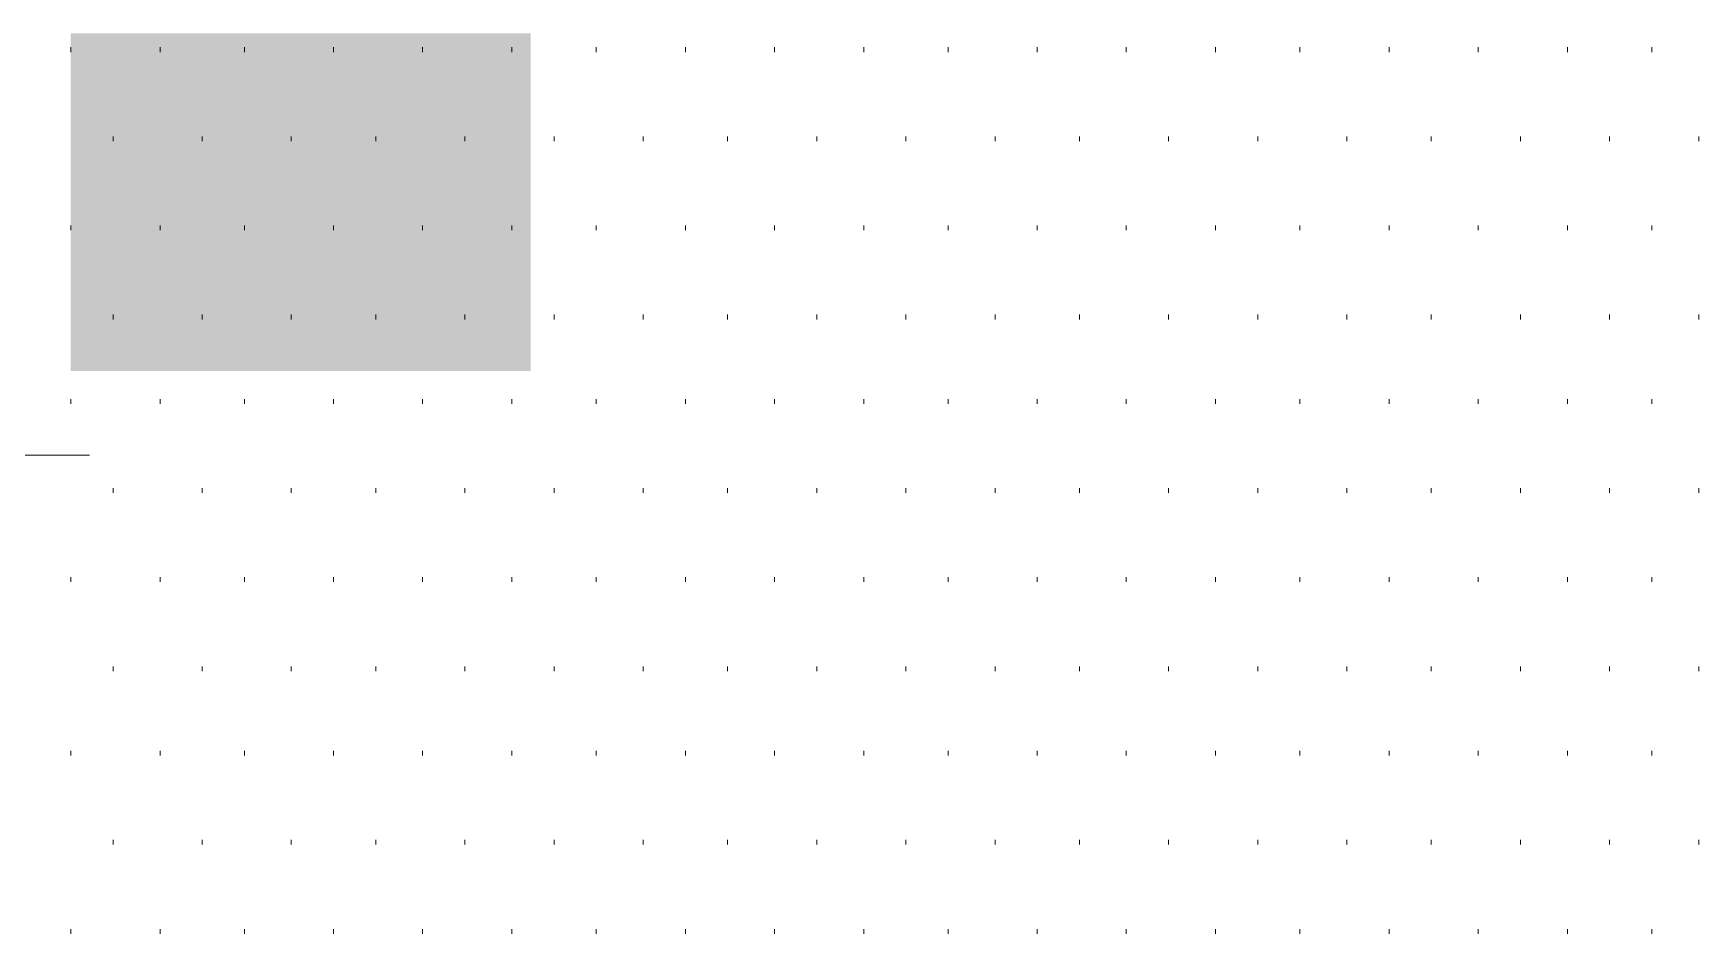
# Model space of a CAD drawing. Header units: millimetres. Extents: x -383313 to -161684, y -117025 to 99224.
# Drawn here: x -325019 to -323516, y -22740 to -21927 of the extents above; entities that cross this region are included whole.
import ezdxf

# ---------------------------------------------------------------- set-up
doc = ezdxf.new("R2010")
doc.units = ezdxf.units.MM
doc.header["$MEASUREMENT"] = 0
doc.layers.add('PDF_Geometry', color=7, linetype='Continuous')
doc.layers.add('PDF_Solid Fills', color=7, linetype='Continuous')

# ---------------------------------------------------------------- blocks, each defined once
blk = doc.blocks.new('A$Cf5759c35')
at = {"layer": 'PDF_Solid Fills'}
for points in [[(33637.9, -3687.2), (33612.5, -3687.2), (33498.2, -3848.1), (33498.2, -3877.7), (33608.3, -3877.7), (33608.3, -3937), (33637.9, -3937), (33637.9, -3877.7), (33671.8, -3877.7), (33671.8, -3848.1), (33637.9, -3848.1), (33527.8, -3848.1), (33608.3, -3738)], [(33637.9, -3687.2), (33608.3, -3738), (33608.3, -3848.1), (33527.8, -3848.1), (33637.9, -3848.1)], [(33786.1, -3687.2), (33786.1, -3687.2), (33760.7, -3687.2), (33756.4, -3691.5), (33752.2, -3691.5), (33743.7, -3695.7), (33739.5, -3699.9), (33739.5, -3699.9), (33735.3, -3704.2), (33731, -3712.6), (33786.1, -3712.6), (33786.1, -3712.6), (33794.5, -3712.6), (33798.8, -3712.6), (33807.2, -3716.9), (33811.5, -3721.1), (33815.7, -3725.3), (33819.9, -3733.8), (33819.9, -3733.8), (33824.2, -3738), (33824.2, -3742.3), (33828.4, -3746.5), (33828.4, -3750.7), (33828.4, -3755), (33832.6, -3763.4), (33832.6, -3771.9), (33832.6, -3776.1), (33832.6, -3784.6), (33832.6, -3793.1), (33832.6, -3805.8), (33832.6, -3814.2), (33832.6, -3814.2), (33832.6, -3826.9), (33832.6, -3835.4), (33832.6, -3843.9), (33832.6, -3852.3), (33832.6, -3856.6), (33832.6, -3865), (33828.4, -3873.5), (33828.4, -3877.7), (33828.4, -3882), (33824.2, -3886.2), (33824.2, -3890.4), (33819.9, -3894.7), (33819.9, -3898.9), (33815.7, -3903.1), (33807.2, -3907.4), (33803, -3911.6), (33798.8, -3915.8), (33790.3, -3915.8), (33786.1, -3915.8), (33731, -3920.1), (33735.3, -3924.3), (33739.5, -3928.5), (33743.7, -3932.8), (33752.2, -3932.8), (33756.4, -3937), (33764.9, -3937), (33769.1, -3941.2), (33777.6, -3941.2), (33786.1, -3941.2), (33786.1, -3941.2), (33794.5, -3941.2), (33798.8, -3941.2), (33807.2, -3937), (33811.5, -3937), (33819.9, -3932.8), (33824.2, -3928.5), (33828.4, -3928.5), (33832.6, -3924.3), (33836.9, -3920.1), (33841.1, -3915.8), (33845.3, -3911.6), (33849.6, -3903.1), (33849.6, -3898.9), (33853.8, -3890.4), (33858, -3886.2), (33858, -3882), (33858, -3877.7), (33862.3, -3873.5), (33862.3, -3865), (33862.3, -3860.8), (33862.3, -3852.3), (33866.5, -3843.9), (33866.5, -3839.6), (33866.5, -3831.2), (33866.5, -3822.7), (33866.5, -3814.2), (33866.5, -3810), (33866.5, -3801.5), (33866.5, -3793.1), (33866.5, -3784.6), (33866.5, -3780.4), (33862.3, -3771.9), (33862.3, -3767.7), (33862.3, -3759.2), (33862.3, -3755), (33858, -3746.5), (33858, -3742.3), (33853.8, -3733.8), (33849.6, -3729.6), (33849.6, -3721.1), (33845.3, -3716.9), (33845.3, -3716.9), (33841.1, -3712.6), (33836.9, -3708.4), (33832.6, -3699.9), (33824.2, -3695.7), (33819.9, -3695.7), (33819.9, -3691.5), (33811.5, -3691.5), (33807.2, -3687.2), (33798.8, -3687.2), (33790.3, -3687.2)], [(33731, -3712.6), (33726.8, -3716.9), (33722.6, -3721.1), (33718.3, -3729.6), (33714.1, -3733.8), (33714.1, -3742.3), (33709.9, -3742.3), (33709.9, -3750.7), (33709.9, -3755), (33705.6, -3763.4), (33705.6, -3767.7), (33705.6, -3776.1), (33705.6, -3780.4), (33705.6, -3788.8), (33705.6, -3797.3), (33701.4, -3805.8), (33701.4, -3814.2), (33701.4, -3818.5), (33701.4, -3826.9), (33705.6, -3835.4), (33705.6, -3843.9), (33705.6, -3852.3), (33705.6, -3860.8), (33705.6, -3865), (33709.9, -3873.5), (33709.9, -3877.7), (33714.1, -3886.2), (33714.1, -3890.4), (33718.3, -3894.7), (33718.3, -3903.1), (33722.6, -3907.4), (33726.8, -3911.6), (33726.8, -3915.8), (33731, -3920.1), (33786.1, -3915.8), (33781.8, -3915.8), (33777.6, -3915.8), (33769.1, -3911.6), (33764.9, -3911.6), (33760.7, -3907.4), (33752.2, -3903.1), (33748, -3894.7), (33748, -3894.7), (33748, -3890.4), (33743.7, -3886.2), (33743.7, -3882), (33739.5, -3877.7), (33739.5, -3869.3), (33739.5, -3865), (33735.3, -3856.6), (33735.3, -3848.1), (33735.3, -3839.6), (33735.3, -3831.2), (33735.3, -3822.7), (33735.3, -3814.2), (33735.3, -3805.8), (33735.3, -3797.3), (33735.3, -3788.8), (33735.3, -3780.4), (33735.3, -3771.9), (33739.5, -3767.7), (33739.5, -3759.2), (33739.5, -3755), (33743.7, -3746.5), (33743.7, -3742.3), (33748, -3738), (33748, -3733.8), (33752.2, -3729.6), (33756.4, -3725.3), (33760.7, -3721.1), (33764.9, -3716.9), (33769.1, -3712.6), (33777.6, -3712.6), (33786.1, -3712.6)]]:
    blk.add_hatch(color=8, dxfattribs=at).paths.add_polyline_path(points)
at = {"layer": 'PDF_Geometry', "color": 8, "lineweight": 9}
for points in [[(33477, -3678.8), (33477, -3674.5)], [(33557.5, -3678.8), (33557.5, -3674.5)], [(33633.7, -3678.8), (33633.7, -3674.5)], [(33714.1, -3678.8), (33714.1, -3674.5)], [(33794.5, -3678.8), (33794.5, -3674.5)], [(33875, -3678.8), (33875, -3674.5)], [(33951.2, -3678.8), (33951.2, -3674.5)], [(34031.6, -3678.8), (34031.6, -3674.5)], [(34112, -3678.8), (34112, -3674.5)], [(34192.5, -3678.8), (34192.5, -3674.5)], [(34268.7, -3678.8), (34268.7, -3674.5)], [(34349.1, -3678.8), (34349.1, -3674.5)], [(34429.5, -3678.8), (34429.5, -3674.5)], [(34510, -3678.8), (34510, -3674.5)], [(34586.2, -3678.8), (34586.2, -3674.5)], [(34666.6, -3678.8), (34666.6, -3674.5)], [(34747, -3678.8), (34747, -3674.5)], [(34827.5, -3678.8), (34827.5, -3674.5)], [(34903.7, -3678.8), (34903.7, -3674.5)], [(33515.1, -3759.2), (33515.1, -3755)], [(33595.6, -3759.2), (33595.6, -3755)], [(33676, -3759.2), (33676, -3755)], [(33752.2, -3759.2), (33752.2, -3755)], [(33832.6, -3759.2), (33832.6, -3755)], [(33913.1, -3759.2), (33913.1, -3755)], [(33993.5, -3759.2), (33993.5, -3755)], [(34069.7, -3759.2), (34069.7, -3755)], [(34150.1, -3759.2), (34150.1, -3755)], [(34230.6, -3759.2), (34230.6, -3755)], [(34311, -3759.2), (34311, -3755)], [(34387.2, -3759.2), (34387.2, -3755)], [(34467.6, -3759.2), (34467.6, -3755)], [(34548.1, -3759.2), (34548.1, -3755)], [(34628.5, -3759.2), (34628.5, -3755)], [(34704.7, -3759.2), (34704.7, -3755)], [(34785.1, -3759.2), (34785.1, -3755)], [(34865.6, -3759.2), (34865.6, -3755)], [(34946, -3759.2), (34946, -3755)], [(33477, -3839.6), (33477, -3835.4)], [(33557.5, -3839.6), (33557.5, -3835.4)], [(33633.7, -3839.6), (33633.7, -3835.4)], [(33714.1, -3839.6), (33714.1, -3835.4)], [(33794.5, -3839.6), (33794.5, -3835.4)], [(33875, -3839.6), (33875, -3835.4)], [(33951.2, -3839.6), (33951.2, -3835.4)], [(34031.6, -3839.6), (34031.6, -3835.4)], [(34112, -3839.6), (34112, -3835.4)], [(34192.5, -3839.6), (34192.5, -3835.4)], [(34268.7, -3839.6), (34268.7, -3835.4)], [(34349.1, -3839.6), (34349.1, -3835.4)], [(34429.5, -3839.6), (34429.5, -3835.4)], [(34510, -3839.6), (34510, -3835.4)], [(34586.2, -3839.6), (34586.2, -3835.4)], [(34666.6, -3839.6), (34666.6, -3835.4)], [(34747, -3839.6), (34747, -3835.4)], [(34827.5, -3839.6), (34827.5, -3835.4)], [(34903.7, -3839.6), (34903.7, -3835.4)], [(33515.1, -3920.1), (33515.1, -3915.8)], [(33595.6, -3920.1), (33595.6, -3915.8)], [(33676, -3920.1), (33676, -3915.8)], [(33752.2, -3920.1), (33752.2, -3915.8)], [(33832.6, -3920.1), (33832.6, -3915.8)], [(33913.1, -3920.1), (33913.1, -3915.8)], [(33993.5, -3920.1), (33993.5, -3915.8)], [(34069.7, -3920.1), (34069.7, -3915.8)], [(34150.1, -3920.1), (34150.1, -3915.8)], [(34230.6, -3920.1), (34230.6, -3915.8)], [(34311, -3920.1), (34311, -3915.8)], [(34387.2, -3920.1), (34387.2, -3915.8)], [(34467.6, -3920.1), (34467.6, -3915.8)], [(34548.1, -3920.1), (34548.1, -3915.8)], [(34628.5, -3920.1), (34628.5, -3915.8)], [(34704.7, -3920.1), (34704.7, -3915.8)], [(34785.1, -3920.1), (34785.1, -3915.8)], [(34865.6, -3920.1), (34865.6, -3915.8)], [(34946, -3920.1), (34946, -3915.8)], [(33477, -3996.3), (33477, -3992)], [(33557.5, -3996.3), (33557.5, -3992)], [(33633.7, -3996.3), (33633.7, -3992)], [(33714.1, -3996.3), (33714.1, -3992)], [(33794.5, -3996.3), (33794.5, -3992)], [(33875, -3996.3), (33875, -3992)], [(33951.2, -3996.3), (33951.2, -3992)], [(34031.6, -3996.3), (34031.6, -3992)], [(34112, -3996.3), (34112, -3992)], [(34192.5, -3996.3), (34192.5, -3992)], [(34268.7, -3996.3), (34268.7, -3992)], [(34349.1, -3996.3), (34349.1, -3992)], [(34429.5, -3996.3), (34429.5, -3992)], [(34510, -3996.3), (34510, -3992)], [(34586.2, -3996.3), (34586.2, -3992)], [(34666.6, -3996.3), (34666.6, -3992)], [(34747, -3996.3), (34747, -3992)], [(34827.5, -3996.3), (34827.5, -3992)], [(34903.7, -3996.3), (34903.7, -3992)], [(33515.1, -4076.7), (33515.1, -4072.5)], [(33595.6, -4076.7), (33595.6, -4072.5)], [(33676, -4076.7), (33676, -4072.5)], [(33752.2, -4076.7), (33752.2, -4072.5)], [(33832.6, -4076.7), (33832.6, -4072.5)], [(33913.1, -4076.7), (33913.1, -4072.5)], [(33993.5, -4076.7), (33993.5, -4072.5)], [(34069.7, -4076.7), (34069.7, -4072.5)], [(34150.1, -4076.7), (34150.1, -4072.5)], [(34230.6, -4076.7), (34230.6, -4072.5)], [(34311, -4076.7), (34311, -4072.5)], [(34387.2, -4076.7), (34387.2, -4072.5)], [(34467.6, -4076.7), (34467.6, -4072.5)], [(34548.1, -4076.7), (34548.1, -4072.5)], [(34628.5, -4076.7), (34628.5, -4072.5)], [(34704.7, -4076.7), (34704.7, -4072.5)], [(34785.1, -4076.7), (34785.1, -4072.5)], [(34865.6, -4076.7), (34865.6, -4072.5)], [(34946, -4076.7), (34946, -4072.5)], [(33477, -4157.1), (33477, -4152.9)], [(33557.5, -4157.1), (33557.5, -4152.9)], [(33633.7, -4157.1), (33633.7, -4152.9)], [(33714.1, -4157.1), (33714.1, -4152.9)], [(33794.5, -4157.1), (33794.5, -4152.9)], [(33875, -4157.1), (33875, -4152.9)], [(33951.2, -4157.1), (33951.2, -4152.9)], [(34031.6, -4157.1), (34031.6, -4152.9)], [(34112, -4157.1), (34112, -4152.9)], [(34192.5, -4157.1), (34192.5, -4152.9)], [(34268.7, -4157.1), (34268.7, -4152.9)], [(34349.1, -4157.1), (34349.1, -4152.9)], [(34429.5, -4157.1), (34429.5, -4152.9)], [(34510, -4157.1), (34510, -4152.9)], [(34586.2, -4157.1), (34586.2, -4152.9)], [(34666.6, -4157.1), (34666.6, -4152.9)], [(34747, -4157.1), (34747, -4152.9)], [(34827.5, -4157.1), (34827.5, -4152.9)], [(34903.7, -4157.1), (34903.7, -4152.9)], [(33515.1, -4237.6), (33515.1, -4233.3)], [(33595.6, -4237.6), (33595.6, -4233.3)], [(33676, -4237.6), (33676, -4233.3)], [(33752.2, -4237.6), (33752.2, -4233.3)], [(33832.6, -4237.6), (33832.6, -4233.3)], [(33913.1, -4237.6), (33913.1, -4233.3)], [(33993.5, -4237.6), (33993.5, -4233.3)], [(34069.7, -4237.6), (34069.7, -4233.3)], [(34150.1, -4237.6), (34150.1, -4233.3)], [(34230.6, -4237.6), (34230.6, -4233.3)], [(34311, -4237.6), (34311, -4233.3)], [(34387.2, -4237.6), (34387.2, -4233.3)], [(34467.6, -4237.6), (34467.6, -4233.3)], [(34548.1, -4237.6), (34548.1, -4233.3)], [(34628.5, -4237.6), (34628.5, -4233.3)], [(34704.7, -4237.6), (34704.7, -4233.3)], [(34785.1, -4237.6), (34785.1, -4233.3)], [(34865.6, -4237.6), (34865.6, -4233.3)], [(34946, -4237.6), (34946, -4233.3)], [(33477, -4313.8), (33477, -4309.5)], [(33557.5, -4313.8), (33557.5, -4309.5)], [(33633.7, -4313.8), (33633.7, -4309.5)], [(33714.1, -4313.8), (33714.1, -4309.5)], [(33794.5, -4313.8), (33794.5, -4309.5)], [(33875, -4313.8), (33875, -4309.5)], [(33951.2, -4313.8), (33951.2, -4309.5)], [(34031.6, -4313.8), (34031.6, -4309.5)], [(34112, -4313.8), (34112, -4309.5)], [(34192.5, -4313.8), (34192.5, -4309.5)], [(34268.7, -4313.8), (34268.7, -4309.5)], [(34349.1, -4313.8), (34349.1, -4309.5)], [(34429.5, -4313.8), (34429.5, -4309.5)], [(34510, -4313.8), (34510, -4309.5)], [(34586.2, -4313.8), (34586.2, -4309.5)], [(34666.6, -4313.8), (34666.6, -4309.5)], [(34747, -4313.8), (34747, -4309.5)], [(34827.5, -4313.8), (34827.5, -4309.5)], [(34903.7, -4313.8), (34903.7, -4309.5)], [(33515.1, -4394.2), (33515.1, -4390)], [(33595.6, -4394.2), (33595.6, -4390)], [(33676, -4394.2), (33676, -4390)], [(33752.2, -4394.2), (33752.2, -4390)], [(33832.6, -4394.2), (33832.6, -4390)], [(33913.1, -4394.2), (33913.1, -4390)], [(33993.5, -4394.2), (33993.5, -4390)], [(34069.7, -4394.2), (34069.7, -4390)], [(34150.1, -4394.2), (34150.1, -4390)], [(34230.6, -4394.2), (34230.6, -4390)], [(34311, -4394.2), (34311, -4390)], [(34387.2, -4394.2), (34387.2, -4390)], [(34467.6, -4394.2), (34467.6, -4390)], [(34548.1, -4394.2), (34548.1, -4390)], [(34628.5, -4394.2), (34628.5, -4390)], [(34704.7, -4394.2), (34704.7, -4390)], [(34785.1, -4394.2), (34785.1, -4390)], [(34865.6, -4394.2), (34865.6, -4390)], [(34946, -4394.2), (34946, -4390)], [(33477, -4474.6), (33477, -4470.4)], [(33557.5, -4474.6), (33557.5, -4470.4)], [(33633.7, -4474.6), (33633.7, -4470.4)], [(33714.1, -4474.6), (33714.1, -4470.4)], [(33794.5, -4474.6), (33794.5, -4470.4)], [(33875, -4474.6), (33875, -4470.4)], [(33951.2, -4474.6), (33951.2, -4470.4)], [(34031.6, -4474.6), (34031.6, -4470.4)], [(34112, -4474.6), (34112, -4470.4)], [(34192.5, -4474.6), (34192.5, -4470.4)], [(34268.7, -4474.6), (34268.7, -4470.4)], [(34349.1, -4474.6), (34349.1, -4470.4)], [(34429.5, -4474.6), (34429.5, -4470.4)], [(34510, -4474.6), (34510, -4470.4)], [(34586.2, -4474.6), (34586.2, -4470.4)], [(34666.6, -4474.6), (34666.6, -4470.4)], [(34747, -4474.6), (34747, -4470.4)], [(34827.5, -4474.6), (34827.5, -4470.4)], [(34903.7, -4474.6), (34903.7, -4470.4)]]:
    blk.add_lwpolyline(points, dxfattribs=at)
at = {"layer": 'PDF_Geometry', "color": 8, "lineweight": 13}
for points in [[(33451.6, -4042.8), (32592.3, -4042.8), (32444.1, -4042.8)], [(33494, -4042.8), (33341.6, -4042.8), (33303.5, -4042.8), (33151.1, -4042.8)]]:
    blk.add_lwpolyline(points, dxfattribs=at)
at = {"layer": 'PDF_Solid Fills', "color": 8, "lineweight": 13}
for points in [[(33477, -3661.8), (33477, -3966.6), (33891.9, -3661.8)], [(33477, -3966.6), (33891.9, -3661.8), (33891.9, -3966.6)]]:
    blk.add_solid(points, dxfattribs=at)

msp = doc.modelspace()

# ---------------------------------------------------------------- block references
at = {"ltscale": 100}
msp.add_blockref('A$Cf5759c35', (-358461.97282, -18264.93104), dxfattribs=at)

doc.saveas('drawing.dxf')
